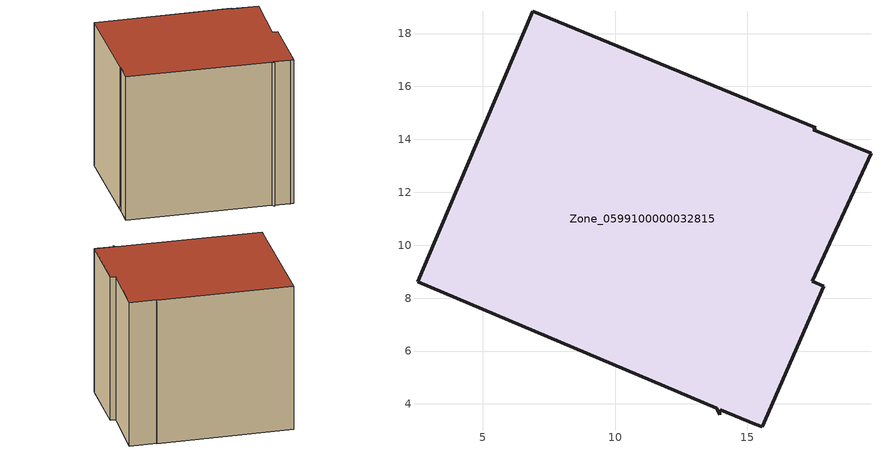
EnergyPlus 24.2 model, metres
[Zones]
Zone_0599100000032815
 floor ground (C_G): 17.45,8.63 17.89,8.44 15.56,3.14 15.3,3.22 13.97,3.79 13.95,3.6 13.84,3.84 2.54,8.62 3.22,10.22 3.39,10.63 6.89,18.84 17.59,14.44 17.48,14.36 19.68,13.47 z0
 wall outside (C_F): 15.3,3.22 15.56,3.14 17.89,8.44 17.45,8.63 19.68,13.47 17.48,14.36 17.59,14.44 6.89,18.84 3.39,10.63 3.22,10.22 2.54,8.62 13.84,3.84 13.95,3.6 13.97,3.79 15.3,3.22 z0:12.87
 roof outside (C_R): 13.97,3.79 15.3,3.22 15.56,3.14 17.89,8.44 17.45,8.63 19.68,13.47 17.48,14.36 17.59,14.44 6.89,18.84 3.39,10.63 3.22,10.22 2.54,8.62 13.84,3.84 13.95,3.6 z12.87
[BUILDING]
Pand.0599100000032815: North Axis=0; Terrain=City; Loads Convergence Tolerance Value=0.04; Temperature Convergence Tolerance Value=0.4; Solar Distribution=FullExterior; Maximum Number of Warmup Days=25; Minimum Number of Warmup Days=1
[Site:Location]
Rotterdam.The.Hague.AP_ZH_NLD Design_Conditions: Latitude=51.96; Longitude=4.45; Time Zone=1; Elevation=-4.5
[SITE:GROUNDTEMPERATURE:BUILDINGSURFACE]
18, 18, 18, 18, 18, 18, 18, 18, 18, 18, 18, 18
[MATERIAL] Thermal Absorptance=0.9; Solar Absorptance=0.7; Visible Absorptance=0.7
Name | Roughness | Thickness | Conductivity | Density | Specific Heat
G.D.1965 | MediumSmooth | 0.15 | 1 | 540 | 1210
F.D.1965 | Rough | 0.3 | 0.857143 | 1920 | 840
R.D.1965 | MediumRough | 0.2 | 0.08 | 1500 | 1000
[CONSTRUCTION]
C_G: G.D.1965
C_F: F.D.1965
C_R: R.D.1965
[ZONE]
Zone_0599100000032815: Type=1; Multiplier=1; Ceiling Height=Autocalculate; Volume=Autocalculate; Floor Area=autocalculate; Part of Total Floor Area=Yes
[ZONEINFILTRATION:DESIGNFLOWRATE]
Infil_Zone_0599100000032815: Zone or ZoneList or Space or SpaceList=Zone_0599100000032815; Schedule=AlwaysOn; Design Flow Rate Calculation Method=Flow/Area; Flow Rate per Floor Area=0.0042; Constant Term Coefficient=1; Temperature Term Coefficient=0; Velocity Term Coefficient=0; Velocity Squared Term Coefficient=0
[HVACTEMPLATE:ZONE:IDEALLOADSAIRSYSTEM]
Zone_0599100000032815: Maximum Heating Supply Air Temperature=50; Minimum Cooling Supply Air Temperature=13; Maximum Heating Supply Air Humidity Ratio=0.0156; Minimum Cooling Supply Air Humidity Ratio=0.0077; Heating Limit=NoLimit; Cooling Limit=NoLimit; Dehumidification Control Type=ConstantSensibleHeatRatio; Cooling Sensible Heat Ratio=0.7; Dehumidification Setpoint=60; Humidification Control Type=None; Humidification Setpoint=30; Outdoor Air Method=None; Outdoor Air Flow Rate per Person=0.00944; Outdoor Air Flow Rate per Zone Floor Area=0; Outdoor Air Flow Rate per Zone=0; Demand Controlled Ventilation Type=None; Outdoor Air Economizer Type=NoEconomizer; Heat Recovery Type=None; Sensible Heat Recovery Effectiveness=0.7; Latent Heat Recovery Effectiveness=0.65
[ZONECONTROL:THERMOSTAT]
ThermostatControl_Zone_0599100000032815: Zone or ZoneList=Zone_0599100000032815; Control Type Schedule=DualSetpointControlType; Control 1=Thermostat_Zone_0599100000032815; Temperature Difference Between Cutout And Setpoint=0
[THERMOSTATSETPOINT:DUALSETPOINT]
Thermostat_Zone_0599100000032815: Heating Setpoint Temperature Schedule=HeatingSetpoint_Zone_0599100000032815; Cooling Setpoint Temperature Schedule=CoolingSetpoint_Zone_0599100000032815
[SCHEDULE:COMPACT]
HeatingSetpoint_Zone_0599100000032815: Through: 12/31, For: AllDays, Until: 24:00, 21
CoolingSetpoint_Zone_0599100000032815: Through: 12/31, For: AllDays, Until: 24:00, 24
DualSetpointControlType: Through: 12/31, For: AllDays, Until: 24:00, 4
AlwaysOn: Through: 12/31, For: AllDays, Until: 24:00, 1
